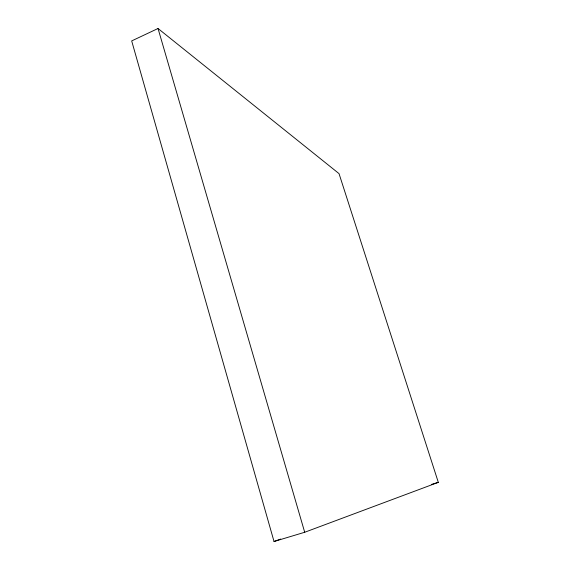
<?xml version="1.0" encoding="UTF-8"?>
<svg xmlns="http://www.w3.org/2000/svg" width="570" height="570" viewBox="0 0 570 570"><rect width="100%" height="100%" fill="white"/><g stroke="black" fill="none" stroke-linecap="round" stroke-linejoin="round"><path stroke-width="0.85" d="M158.032 28.5L131.684 40.919L274.028 541.5L304.701 532.266L438.316 482.348L339.029 173.622L158.032 28.5L304.701 532.266M274.028 541.5L280.697 539.049M431.611 484.372L438.316 482.348"/></g></svg>
